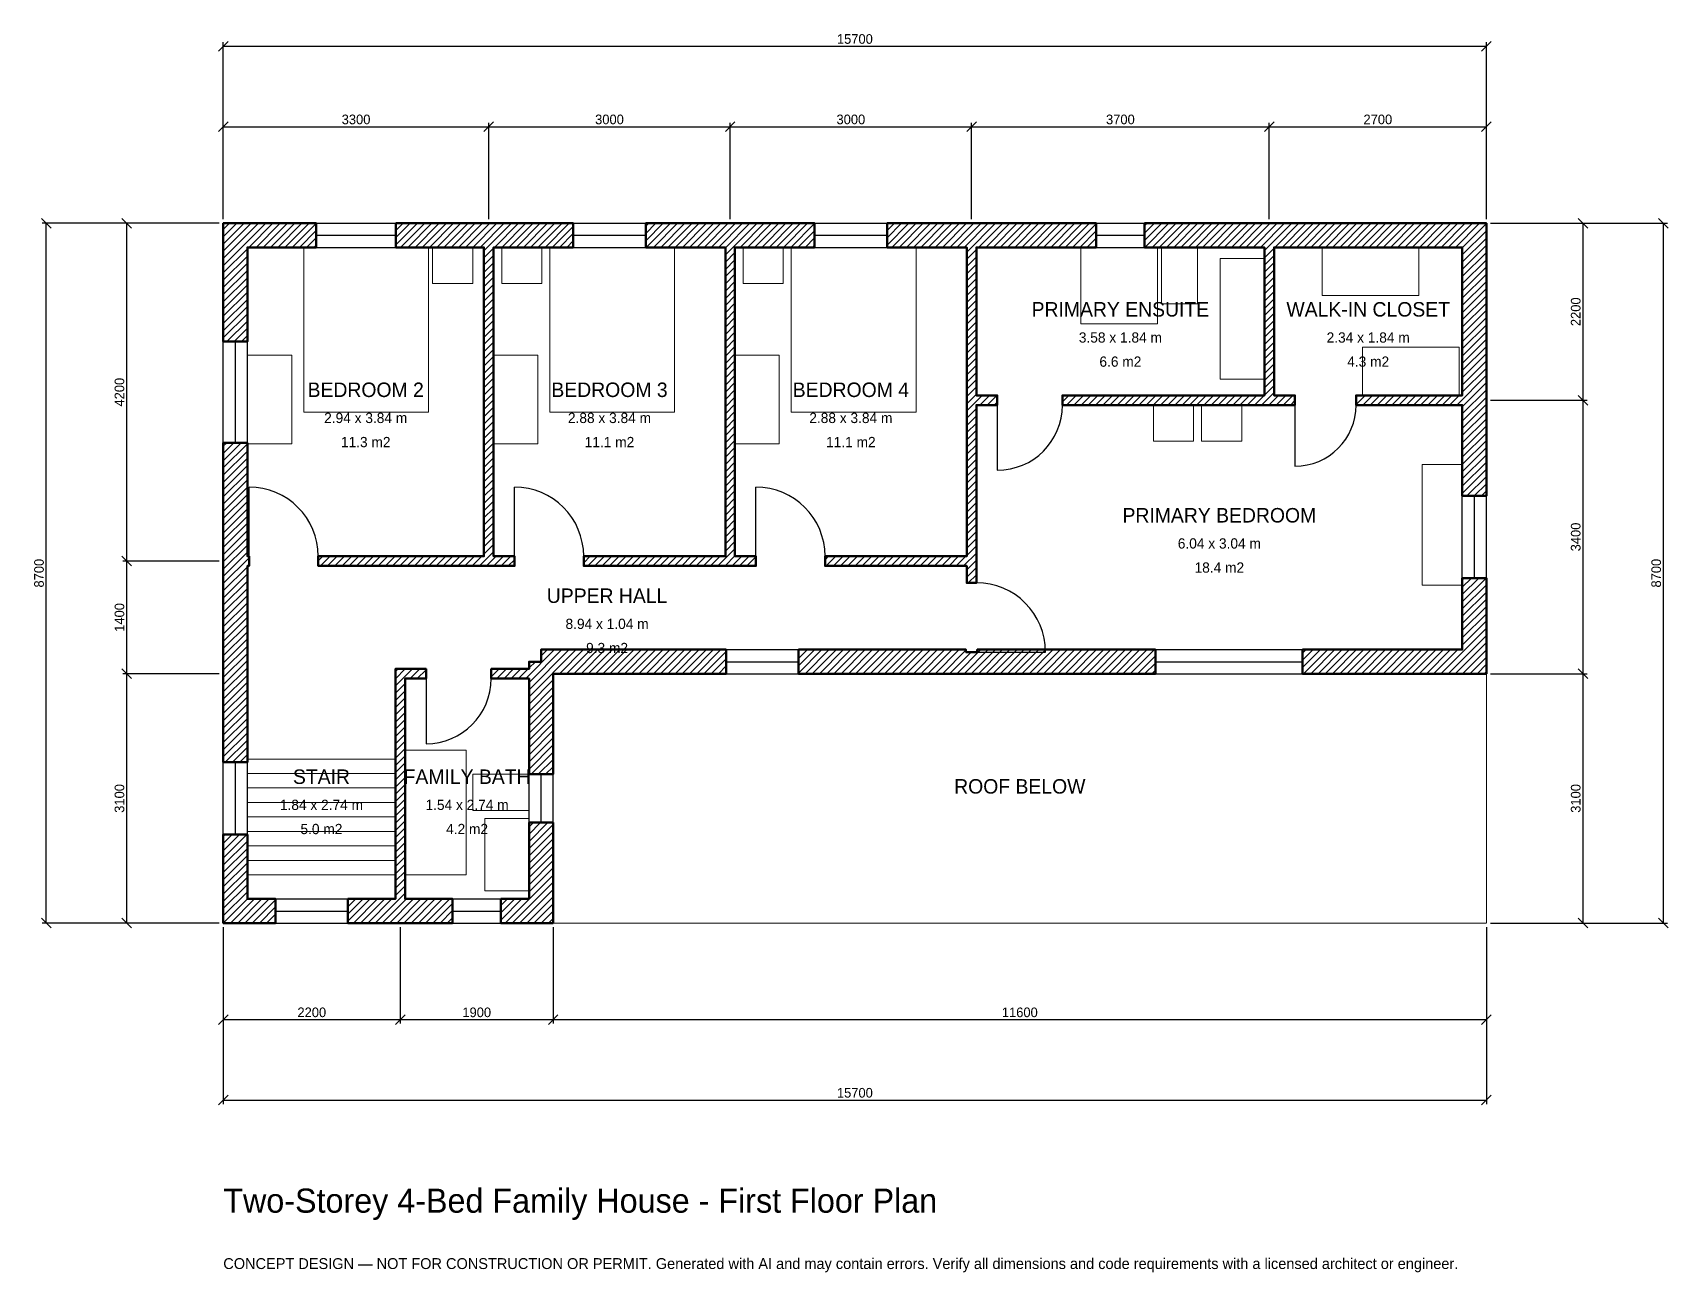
# Model space of a CAD drawing. Header units: millimetres. Extents: x -2369 to 17960, y -4341 to 11069.
import ezdxf
from ezdxf.enums import TextEntityAlignment as Align

# ---------------------------------------------------------------- set-up
doc = ezdxf.new("R2010")
doc.units = ezdxf.units.MM
doc.linetypes.add('DASHED', pattern=[1.524, 1.27, -0.254])
for name, color, linetype, lineweight in [('A-ANNO-DIMS', 1, 'Continuous', 13), ('A-ANNO-TEXT', 7, 'Continuous', 18), ('A-AREA-IDEN', 7, 'Continuous', 18), ('A-DOOR', 2, 'Continuous', 25), ('A-FLOR-FIXT', 9, 'Continuous', 13), ('A-FLOR-STRS', 3, 'Continuous', 18), ('A-FURN', 9, 'Continuous', 13), ('A-GLAZ', 4, 'Continuous', 25), ('A-SITE-PAVE', 8, 'Continuous', 13), ('A-WALL', 7, 'Continuous', 50), ('A-WALL-PATT', 8, 'Continuous', 13)]:
    doc.layers.add(name, color=color, linetype=linetype, lineweight=lineweight)
doc.dimstyles.new('PLAN', dxfattribs={"dimtxt": 120, "dimasz": 80, "dimexe": 50, "dimexo": 50, "dimgap": 30, "dimtad": 1, "dimdec": 0, "dimtsz": 60, "dimcen": 2.5, "dimclrd": 1, "dimclre": 1, "dimazin": 3, "dimtfac": 1, "dimtmove": 0, "dimatfit": 3})

msp = doc.modelspace()

# ---------------------------------------------------------------- hatches: boundary and pattern name
at = {"layer": 'A-WALL-PATT'}
h = msp.add_hatch(dxfattribs=at)
h.set_pattern_fill('ANSI31', color=8, scale=20)
h.paths.add_polyline_path([(3800, -0.001), (3800, 0), (3450, 0), (3450, 300), (3800, 300), (3800, 1250), (4100, 1250), (4100, 300), (4100.001, 300), (4100.001, 0), (4100, 0), (4100, -0.001), (3800, -0.001)])
h.paths.add_polyline_path([(2350, 0), (2260, 0), (2260, -0.001), (2140, -0.001), (2140, 0), (2050, 0), (1550, 0), (1550, 300), (2050, 300), (2140, 300), (2140, 3040), (2140, 3160), (2260, 3160), (2520, 3160), (2520, 3040), (2260, 3040), (2260, 300), (2350, 300), (2850, 300), (2850, 0), (2350, 0)])
h.paths.add_polyline_path([(300, 0), (300, -0.001), (0, -0.001), (0, -0.001), (0, 0), (-0.001, 0), (-0.001, 300), (0, 300), (0, 1100), (300, 1100), (300, 300), (650, 300), (650, 0), (300, 0)])
h.paths.add_polyline_path([(0, 2950), (0, 3250), (0, 4350), (0, 4440), (-0.001, 4440), (-0.001, 4560), (0, 4560), (0, 4650), (0, 5970), (300, 5970), (300, 4650), (300, 4560), (320, 4560), (320, 4440), (300, 4440), (300, 4350), (300, 3250), (300, 2950), (300, 2000), (0, 2000), (0, 2950)])
h.paths.add_polyline_path([(0, 8400), (-0.001, 8400), (-0.001, 8700), (0, 8700), (0, 8700.001), (0, 8700.001), (300, 8700.001), (300, 8700), (1155, 8700), (1155, 8400), (300, 8400), (300, 7230), (0, 7230), (0, 8400)])
h.paths.add_polyline_path([(3150, 8700), (3240, 8700), (3240, 8700.001), (3360, 8700.001), (3360, 8700), (3450, 8700), (4350, 8700), (4350, 8400), (3450, 8400), (3360, 8400), (3360, 4560), (3620, 4560), (3620, 4440), (3360, 4440), (3240, 4440), (1180, 4440), (1180, 4560), (3240, 4560), (3240, 8400), (3150, 8400), (2145, 8400), (2145, 8700), (3150, 8700)])
h.paths.add_polyline_path([(6150, 8700), (6240, 8700), (6240, 8700.001), (6360, 8700.001), (6360, 8700), (6450, 8700), (7350, 8700), (7350, 8400), (6450, 8400), (6360, 8400), (6360, 4560), (6620, 4560), (6620, 4440), (6360, 4440), (6240, 4440), (4480, 4440), (4480, 4560), (6240, 4560), (6240, 8400), (6150, 8400), (5250, 8400), (5250, 8700), (6150, 8700)])
h.paths.add_polyline_path([(9150, 8700), (9240, 8700), (9240, 8700.001), (9360, 8700.001), (9360, 8700), (9450, 8700), (10850, 8700), (10850, 8400), (9450, 8400), (9360, 8400), (9360, 6560), (9620, 6560), (9620, 6440), (9360, 6440), (9360, 4560), (9360, 4440), (9360, 4230), (9240, 4230), (9240, 4440), (7480, 4440), (7480, 4560), (9240, 4560), (9240, 6440), (9240, 6560), (9240, 8400), (9150, 8400), (8250, 8400), (8250, 8700), (9150, 8700)])
h.paths.add_polyline_path([(12850, 8700), (12940, 8700), (12940, 8700.001), (13060, 8700.001), (13060, 8700), (13150, 8700), (15400, 8700), (15400, 8700.001), (15700, 8700.001), (15700, 8700), (15700.001, 8700), (15700.001, 8400), (15700, 8400), (15700, 6650), (15700, 6650), (15700, 6560), (15700.001, 6560), (15700.001, 6440), (15700, 6440), (15700, 5310), (15400, 5310), (15400, 6350), (15400, 6350), (15400, 6440), (14080, 6440), (14080, 6560), (15400, 6560), (15400, 8400), (13150, 8400), (13060, 8400), (13060, 6560), (13320, 6560), (13320, 6440), (13060, 6440), (12940, 6440), (10430, 6440), (10430, 6560), (12940, 6560), (12940, 8400), (12850, 8400), (11450, 8400), (11450, 8700), (12850, 8700)])
h.paths.add_polyline_path([(15700, 3400), (15700.001, 3400), (15700.001, 3100), (15700, 3100), (15700, 3099.999), (15400, 3099.999), (15400, 3100), (13415, 3100), (13415, 3400), (15400, 3400), (15400, 4290), (15700, 4290), (15700, 3400)])
h.paths.add_polyline_path([(9450, 3100), (9360, 3100), (9360, 3099.999), (9240, 3099.999), (9240, 3100), (9150, 3100), (7150, 3100), (7150, 3400), (9150, 3400), (9230, 3400), (9230, 3370), (9370, 3370), (9370, 3400), (9450, 3400), (11585, 3400), (11585, 3100), (9450, 3100)])
h.paths.add_polyline_path([(4160, 3100), (4160, 3099.999), (4100.001, 3099.999), (4100.001, 3040), (4100, 3040), (4100, 1850), (3800, 1850), (3800, 3040), (3330, 3040), (3330, 3160), (3800, 3160), (3800, 3250), (3950, 3250), (3950, 3400), (6250, 3400), (6250, 3100), (4160, 3100)])

# ---------------------------------------------------------------- linework, layer by layer
at = {"layer": 'A-DOOR'}
for p, q in [((9620, 6440), (9620, 5630)), ((13320, 6440), (13320, 5680)), ((320, 4560), (320, 5420)), ((3620, 4560), (3620, 5420)), ((6620, 4560), (6620, 5420)), ((9360, 3370), (10220, 3370)), ((2520, 3040), (2520, 2230))]:
    msp.add_line(p, q, dxfattribs=at)
for centre, radius, start, end in [((9620, 6440), 810, 270, 360), ((13320, 6440), 760, 270, 360), ((320, 4560), 860, 0, 90), ((3620, 4560), 860, 0, 90), ((6620, 4560), 860, 0, 90), ((9360, 3370), 860, 0, 90), ((2520, 3040), 810, 270, 360)]:
    msp.add_arc(centre, radius, start, end, dxfattribs=at)
at = {"layer": 'A-FLOR-FIXT'}
for points in [[(10660, 7450), (11610, 7450), (11610, 8400), (10660, 8400)], [(11660, 7700), (12110, 7700), (12110, 8400), (11660, 8400)], [(12390, 6760), (12940, 6760), (12940, 8260), (12390, 8260)], [(2260, 600), (3020, 600), (3020, 2150), (2260, 2150)], [(3100, 1400), (3800, 1400), (3800, 1850), (3100, 1850)], [(3250, 400), (3800, 400), (3800, 1300), (3250, 1300)]]:
    msp.add_lwpolyline(points, close=True, dxfattribs=at)
at = {"layer": 'A-FLOR-STRS'}
for p, q in [((300, 2040), (2140, 2040)), ((300, 1860), (2140, 1860)), ((300, 1680), (2140, 1680)), ((300, 1500), (2140, 1500)), ((300, 1320), (2140, 1320)), ((300, 1140), (2140, 1140)), ((300, 960), (2140, 960)), ((300, 780), (2140, 780)), ((300, 600), (2140, 600))]:
    msp.add_line(p, q, dxfattribs=at)
at = {"layer": 'A-FURN'}
for points in [[(1000, 6350), (2550, 6350), (2550, 8400), (1000, 8400)], [(2600, 7950), (3100, 7950), (3100, 8400), (2600, 8400)], [(3460, 7950), (3960, 7950), (3960, 8400), (3460, 8400)], [(4060, 6350), (5610, 6350), (5610, 8400), (4060, 8400)], [(6460, 7950), (6960, 7950), (6960, 8400), (6460, 8400)], [(7060, 6350), (8610, 6350), (8610, 8400), (7060, 8400)], [(13660, 7800), (14860, 7800), (14860, 8400), (13660, 8400)], [(14160, 6560), (15360, 6560), (15360, 7160), (14160, 7160)], [(300, 5960), (850, 5960), (850, 7060), (300, 7060)], [(3360, 5960), (3910, 5960), (3910, 7060), (3360, 7060)], [(6360, 5960), (6910, 5960), (6910, 7060), (6360, 7060)], [(11560, 5990), (12060, 5990), (12060, 6440), (11560, 6440)], [(12160, 5990), (12660, 5990), (12660, 6440), (12160, 6440)], [(14900, 4200), (15400, 4200), (15400, 5700), (14900, 5700)]]:
    msp.add_lwpolyline(points, close=True, dxfattribs=at)
at = {"layer": 'A-GLAZ'}
for p, q in [((1155, 8700), (2145, 8700)), ((1155, 8550), (2145, 8550)), ((4350, 8700), (5250, 8700)), ((4350, 8550), (5250, 8550)), ((7350, 8700), (8250, 8700)), ((7350, 8550), (8250, 8550)), ((10850, 8700), (11450, 8700)), ((10850, 8550), (11450, 8550)), ((1155, 8400), (2145, 8400)), ((4350, 8400), (5250, 8400)), ((7350, 8400), (8250, 8400)), ((10850, 8400), (11450, 8400)), ((0, 5970), (0, 7230)), ((150, 5970), (150, 7230)), ((300, 5970), (300, 7230)), ((15400, 4290), (15400, 5310)), ((15550, 4290), (15550, 5310)), ((15700, 4290), (15700, 5310)), ((6250, 3400), (7150, 3400)), ((11585, 3400), (13415, 3400)), ((6250, 3250), (7150, 3250)), ((6250, 3100), (7150, 3100)), ((11585, 3250), (13415, 3250)), ((11585, 3100), (13415, 3100)), ((0, 1100), (0, 2000)), ((150, 1100), (150, 2000)), ((300, 1100), (300, 2000)), ((3800, 1250), (3800, 1850)), ((3950, 1250), (3950, 1850)), ((4100, 1250), (4100, 1850)), ((650, 300), (1550, 300)), ((2850, 300), (3450, 300)), ((650, 150), (1550, 150)), ((650, 0), (1550, 0)), ((2850, 150), (3450, 150)), ((2850, 0), (3450, 0))]:
    msp.add_line(p, q, dxfattribs=at)
at = {"layer": 'A-SITE-PAVE', "linetype": 'DASHED'}
msp.add_lwpolyline([(4100, 0), (15700, 0), (15700, 3100), (4100, 3100)], close=True, dxfattribs=at)
at = {"layer": 'A-WALL'}
for points in [[(0, 8400), (-0.001, 8400), (-0.001, 8700), (0, 8700), (0, 8700.001), (0, 8700.001), (300, 8700.001), (300, 8700), (1155, 8700), (1155, 8400), (300, 8400), (300, 7230), (0, 7230), (0, 8400)], [(3150, 8700), (3240, 8700), (3240, 8700.001), (3360, 8700.001), (3360, 8700), (3450, 8700), (4350, 8700), (4350, 8400), (3450, 8400), (3360, 8400), (3360, 4560), (3620, 4560), (3620, 4440), (3360, 4440), (3240, 4440), (1180, 4440), (1180, 4560), (3240, 4560), (3240, 8400), (3150, 8400), (2145, 8400), (2145, 8700), (3150, 8700)], [(6150, 8700), (6240, 8700), (6240, 8700.001), (6360, 8700.001), (6360, 8700), (6450, 8700), (7350, 8700), (7350, 8400), (6450, 8400), (6360, 8400), (6360, 4560), (6620, 4560), (6620, 4440), (6360, 4440), (6240, 4440), (4480, 4440), (4480, 4560), (6240, 4560), (6240, 8400), (6150, 8400), (5250, 8400), (5250, 8700), (6150, 8700)], [(9150, 8700), (9240, 8700), (9240, 8700.001), (9360, 8700.001), (9360, 8700), (9450, 8700), (10850, 8700), (10850, 8400), (9450, 8400), (9360, 8400), (9360, 6560), (9620, 6560), (9620, 6440), (9360, 6440), (9360, 4560), (9360, 4440), (9360, 4230), (9240, 4230), (9240, 4440), (7480, 4440), (7480, 4560), (9240, 4560), (9240, 6440), (9240, 6560), (9240, 8400), (9150, 8400), (8250, 8400), (8250, 8700), (9150, 8700)], [(12850, 8700), (12940, 8700), (12940, 8700.001), (13060, 8700.001), (13060, 8700), (13150, 8700), (15400, 8700), (15400, 8700.001), (15700, 8700.001), (15700, 8700), (15700.001, 8700), (15700.001, 8400), (15700, 8400), (15700, 6650), (15700, 6650), (15700, 6560), (15700.001, 6560), (15700.001, 6440), (15700, 6440), (15700, 5310), (15400, 5310), (15400, 6350), (15400, 6350), (15400, 6440), (14080, 6440), (14080, 6560), (15400, 6560), (15400, 8400), (13150, 8400), (13060, 8400), (13060, 6560), (13320, 6560), (13320, 6440), (13060, 6440), (12940, 6440), (10430, 6440), (10430, 6560), (12940, 6560), (12940, 8400), (12850, 8400), (11450, 8400), (11450, 8700), (12850, 8700)], [(0, 2950), (0, 3250), (0, 4350), (0, 4440), (-0.001, 4440), (-0.001, 4560), (0, 4560), (0, 4650), (0, 5970), (300, 5970), (300, 4650), (300, 4560), (320, 4560), (320, 4440), (300, 4440), (300, 4350), (300, 3250), (300, 2950), (300, 2000), (0, 2000), (0, 2950)], [(15700, 3400), (15700.001, 3400), (15700.001, 3100), (15700, 3100), (15700, 3099.999), (15400, 3099.999), (15400, 3100), (13415, 3100), (13415, 3400), (15400, 3400), (15400, 4290), (15700, 4290), (15700, 3400)], [(4160, 3100), (4160, 3099.999), (4100.001, 3099.999), (4100.001, 3040), (4100, 3040), (4100, 1850), (3800, 1850), (3800, 3040), (3330, 3040), (3330, 3160), (3800, 3160), (3800, 3250), (3950, 3250), (3950, 3400), (6250, 3400), (6250, 3100), (4160, 3100)], [(9450, 3100), (9360, 3100), (9360, 3099.999), (9240, 3099.999), (9240, 3100), (9150, 3100), (7150, 3100), (7150, 3400), (9150, 3400), (9230, 3400), (9230, 3370), (9370, 3370), (9370, 3400), (9450, 3400), (11585, 3400), (11585, 3100), (9450, 3100)], [(2350, 0), (2260, 0), (2260, -0.001), (2140, -0.001), (2140, 0), (2050, 0), (1550, 0), (1550, 300), (2050, 300), (2140, 300), (2140, 3040), (2140, 3160), (2260, 3160), (2520, 3160), (2520, 3040), (2260, 3040), (2260, 300), (2350, 300), (2850, 300), (2850, 0), (2350, 0)], [(3800, -0.001), (3800, 0), (3450, 0), (3450, 300), (3800, 300), (3800, 1250), (4100, 1250), (4100, 300), (4100.001, 300), (4100.001, 0), (4100, 0), (4100, -0.001), (3800, -0.001)], [(300, 0), (300, -0.001), (0, -0.001), (0, -0.001), (0, 0), (-0.001, 0), (-0.001, 300), (0, 300), (0, 1100), (300, 1100), (300, 300), (650, 300), (650, 0), (300, 0)]]:
    msp.add_lwpolyline(points, close=True, dxfattribs=at)

# ---------------------------------------------------------------- texts
at = {"layer": 'A-ANNO-TEXT'}
for s, height, p in [('Two-Storey 4-Bed Family House - First Floor Plan', 300, (0, -3600)), ('CONCEPT DESIGN — NOT FOR CONSTRUCTION OR PERMIT. Generated with AI and may contain errors. Verify all dimensions and code requirements with a licensed architect or engineer.', 135, (0, -4300))]:
    msp.add_text(s, height=height, dxfattribs=at).set_placement(p)
at = {"layer": 'A-AREA-IDEN'}
for s, height, p in [('PRIMARY ENSUITE', 180, (11150, 7630)), ('WALK-IN CLOSET', 180, (14230, 7630)), ('3.58 x 1.84 m', 127.5, (11150, 7280)), ('2.34 x 1.84 m', 127.5, (14230, 7280)), ('6.6 m2', 127.5, (11150, 6980)), ('4.3 m2', 127.5, (14230, 6980)), ('BEDROOM 2', 180, (1770, 6630)), ('BEDROOM 3', 180, (4800, 6630)), ('BEDROOM 4', 180, (7800, 6630)), ('2.94 x 3.84 m', 127.5, (1770, 6280)), ('2.88 x 3.84 m', 127.5, (4800, 6280)), ('2.88 x 3.84 m', 127.5, (7800, 6280)), ('11.3 m2', 127.5, (1770, 5980)), ('11.1 m2', 127.5, (4800, 5980)), ('11.1 m2', 127.5, (7800, 5980)), ('PRIMARY BEDROOM', 180, (12380, 5070)), ('6.04 x 3.04 m', 127.5, (12380, 4720)), ('18.4 m2', 127.5, (12380, 4420)), ('UPPER HALL', 180, (4770, 4070)), ('8.94 x 1.04 m', 127.5, (4770, 3720)), ('9.3 m2', 127.5, (4770, 3420)), ('STAIR', 180, (1220, 1820)), ('FAMILY BATH', 180, (3030, 1820)), ('ROOF BELOW', 180, (9900, 1700)), ('1.84 x 2.74 m', 127.5, (1220, 1470)), ('1.54 x 2.74 m', 127.5, (3030, 1470)), ('5.0 m2', 127.5, (1220, 1170)), ('4.2 m2', 127.5, (3030, 1170))]:
    msp.add_text(s, height=height, dxfattribs=at).set_placement(p, align=Align.MIDDLE_CENTER)

# ---------------------------------------------------------------- dimensions: what is measured, and where the dimension line sits
at = {"layer": 'A-ANNO-DIMS'}
for base, p1, p2, text in [((0, 10900), (0, 8700), (15700, 8700), '15700'), ((0, 9900), (0, 8700), (3300, 8700), '3300'), ((3300, 9900), (3300, 8700), (6300, 8700), '3000'), ((6300, 9900), (6300, 8700), (9300, 8700), '3000'), ((9300, 9900), (9300, 8700), (13000, 8700), '3700'), ((13000, 9900), (13000, 8700), (15700, 8700), '2700'), ((0, -1200), (0, 0), (2200, 0), '2200'), ((0, -2200), (0, 0), (15700, 0), '15700'), ((2200, -1200), (2200, 0), (4100, 0), '1900'), ((4100, -1200), (4100, 0), (15700, 0), '11600')]:
    msp.add_linear_dim(base=base, p1=p1, p2=p2, text=text, dimstyle='PLAN', dxfattribs=at).render()
for base, p1, p2, text in [((-2200, 0), (0, 0), (0, 8700), '8700'), ((-1200, 4500), (0, 4500), (0, 8700), '4200'), ((16900, 6500), (15700, 6500), (15700, 8700), '2200'), ((17900, 0), (15700, 0), (15700, 8700), '8700'), ((16900, 3100), (15700, 3100), (15700, 6500), '3400'), ((-1200, 3100), (0, 3100), (0, 4500), '1400'), ((-1200, 0), (0, 0), (0, 3100), '3100'), ((16900, 0), (15700, 0), (15700, 3100), '3100')]:
    msp.add_linear_dim(base=base, p1=p1, p2=p2, angle=90, text=text, dimstyle='PLAN', dxfattribs=at).render()

doc.saveas('drawing.dxf')
